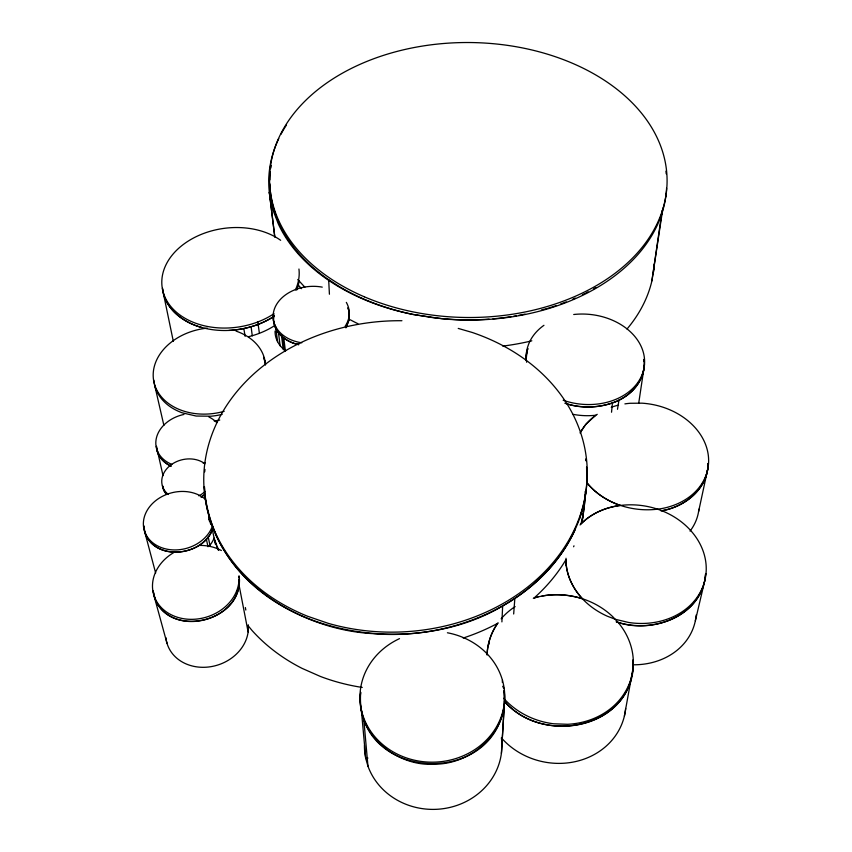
<?xml version="1.0" encoding="UTF-8"?>
<svg xmlns="http://www.w3.org/2000/svg" width="852" height="852" viewBox="0 0 852 852"><rect width="100%" height="100%" fill="white"/><g stroke="black" fill="none" stroke-linecap="round" stroke-linejoin="round"><path stroke-width="1.28" d="M143.999 526.429C146.949 561.319 201.828 558.752 212.382 529.774L215.364 544.172M586.74 483.808L586.602 467.215M586.591 467.173L586.964 472.338C587.262 487.983 584.706 503.596 579.658 518.399L579.626 518.485C549.636 600.255 455.575 640.917 372.888 633.632C293.514 629.372 207.579 572.022 204.395 486.588L204.789 492.52M228.858 330.438C244.684 329.596 260.808 325.102 274.195 316.23C259.977 325.496 243.044 330.139 226.142 330.512A68.884 49.831 -7.9 0 1 202.425 327.669C183.67 322.908 164.755 308.988 162.508 288.508M566.037 558.252C565.44 573.3 572.331 587.869 582.427 598.754C569.456 594.558 555.451 593.556 542.021 596.017M501.903 621.896L502.659 605.964C533.554 588.444 560.243 562.373 575.1 529.816M502.318 682.367L502.435 680.216M501.892 745.575L504.331 704.284L504.001 691.228M526.142 359.352L526.589 351.855M501.391 753.392L504.331 704.284C493.979 789.666 353.846 780.347 360.684 692.346C355.071 733.252 395.935 767.109 434.967 764.18C472.998 764.169 510.092 729.823 504.022 690.376M513.671 613.994L514.842 598.487M698.576 511.637L707.586 469.793L708.129 463.52L707.586 466.065M708.129 463.52C707.937 488.452 685.104 506.876 661.983 510.742M165.916 637.658A41.876 35.496 -17.7 0 0 206.408 667.201A41.876 35.496 -17.7 0 0 248.134 631.982L248.273 624.772M611.534 412.23L612.428 402.964C630.533 397.096 647.062 379.513 643.793 359.395L644.123 361.344M153.222 591.235C160.538 639.682 241.574 625.198 239.391 579.094C240.711 618.722 179.708 637.488 157.886 604.75M204.693 471.87L204.97 469.463M582.704 519.081L585.729 493.031M586.645 474.969L586.964 472.338M702.719 587.837C690.024 621.172 647.765 632.482 616.134 621.768C651.94 634.964 703.081 615.645 705.648 573.545M704.732 580.766L705.637 573.63M627.019 329.021A188.335 136.214 0.5 0 0 651.908 280.862L662.111 210.817M651.908 280.862L662.909 208.069M665.806 196.492L666.189 193.915M638.712 403.23L644.485 364.635M617.487 409.301L618.967 400.206M624.388 716.095L632.685 670.258L632.898 662.366A73.283 64.454 10.8 0 0 632.759 660.076M644.123 367.074C639.202 402.506 594.43 413.848 564.823 403.209M633.292 660.215C636.231 727.086 543.214 747.279 504.405 701.217C538.57 741.421 617.625 732.677 631.375 678.064M526.93 351.663L526.121 360.311L526.44 354.294L527.835 348.468L527.164 350.79M695.349 620.778L705.254 578.529M707.586 469.793C703.848 492.275 682.441 507.547 660.95 510.838M488.697 644.794L489.325 642.376M579.658 518.399L583.087 506.993M573.609 546.76L573.992 545.812M212.382 529.774C201.86 555.962 156.278 561.756 145.106 533.373M580.159 433.125C583.908 425.425 590.095 418.982 597.241 414.328M345.912 327.86L349.16 319.308L348.894 310.884L349.022 320.043L346.263 327.221M580.393 432.411L585.825 424.349L595.729 415.243A58.809 44.975 5.8 0 1 573.215 414.37M498.154 622.812C491.199 632.046 487.525 643.516 487.067 655.028C487.344 643.718 491.114 632.589 497.611 623.355A188.931 154.649 -2.9 0 1 463.179 638.042M580.063 524.96C590.468 513.756 605.261 507.355 620.277 505.406C607.338 500.976 595.314 493.319 586.719 482.583M328.67 279.658L329.415 294.228M502.659 605.964C400.259 667.02 224.129 628.584 205.13 495.896M533.32 598.253C549.455 593.152 567.166 593.844 583.205 599.009A73.442 64.528 10.8 0 1 612.737 616.678L618.499 622.865A73.442 64.528 10.8 0 1 627.264 688.224A73.442 64.528 10.8 0 1 567.57 724.296L553.672 723.785A73.442 64.528 10.8 0 1 503.67 698.278M612.428 402.964C597.955 407.788 582.001 408.3 567.347 403.954M538.091 596.847L534.215 597.88A188.931 154.649 -2.9 0 0 565.898 559.743C565.941 575.835 573.992 591.096 585.612 601.938A70.673 58.767 12.4 0 0 607.146 616.134L615.442 619.329L628.467 622.439A70.673 58.767 12.4 0 0 704.008 583.364A70.673 58.767 12.4 0 0 663.229 511.306C636.519 500.092 602.183 502.872 580.968 523.852A188.931 154.649 -2.9 0 0 585.175 491.508M541.371 310L546.398 308.69M367.936 758.078L365.764 758.546L367.947 766.14A68.735 63.463 -1.2 0 0 448.365 807.781A68.735 63.463 -1.2 0 0 501.359 737.8M201.817 327.498C183.478 322.716 164.596 308.722 162.498 288.402M239.114 585.399L248.134 631.982M298.839 344.666C285.1 342.28 270.766 329.99 273.833 314.846L273.471 320.341L274.994 326.923M298.53 344.602C289.446 342.525 280.478 337.445 275.963 329.021M458.227 328.414L472.125 332.429A191.849 155.618 -2.8 0 1 573.279 531.85A191.849 155.618 -2.8 0 1 328.308 623.366L307.465 616.209A191.849 155.618 -2.8 0 1 209.965 440.228A191.849 155.618 -2.8 0 1 401.931 320.725M297.763 279.499L304.856 287.188M297.955 284.77L301.555 288.679M586.794 482.541C604.505 504.512 635.134 513.426 662.398 508.442A66.957 52.973 9.8 0 0 707.831 452.369A66.957 52.973 9.8 0 0 642.046 403.177L630.107 403.284A66.957 52.973 9.8 0 0 624.899 403.891M248.347 626.018L252.139 630.597A181.934 152.135 -3 0 0 302.172 668.415L320.384 676.445A181.934 152.135 -3 0 0 362.238 687.436M347.85 307.668L348.585 309.777L348.202 308.509M263.598 357.329L264.28 359.182M153.211 591.086L155.224 599.542M263.737 357.616L265.249 363.08M210.763 524.512L209.294 518.943M264.535 360.066L265.536 364.592M156.843 449.781C158.451 457.258 164.34 463.232 171.241 466.204C163.254 462.838 156.64 455.192 156.417 446.267L163.02 475.65M154.297 596.858L166.971 643.164M155.65 573.013L144.467 530.945L143.977 525.95M503.159 686.148L503.649 688.075M154.787 385.732L163.882 425.382M206.344 539.092L207.994 546.728M503.127 686.201L503.564 688.224M208.197 536.898L210.071 545.866M163.541 294.11L173.329 341.407M209.645 520.987L208.783 516.727M209.049 518.975L209.581 521.562M236.728 590.692L237.175 592.939M245.344 607.529L245.823 610.043M243.821 328.584L245.142 336.348M257.794 321.96L259.402 333.302M275.643 326.561L277.592 341.695M251.106 326.774L252.267 335.837M278.508 332.898L280.148 345.859M282.406 335.816L284.185 350.097M281.458 335.262L283.247 349.533M283.78 337.988L285.388 350.928M274.77 236.718L269.307 192.126L274.802 237.026M361.333 709.705L365.764 758.546A68.735 63.463 -1.2 0 1 364.443 745.5M363.825 719.738L367.947 766.14M565.707 562.554L565.898 565.046M275.207 325.24A68.437 49.757 -7.9 0 1 248.656 336.668M285.633 350.843A37.733 28.318 -5.5 0 1 275.068 331.077M696.169 615.016A67.979 57.638 13.4 0 1 632.983 664.784M222.18 414.338A56.434 42.696 -10 0 1 211.03 416.213L196.152 416.042L182.264 412.826A56.434 42.696 -10 0 1 153.839 380.205M698.906 509.176A64.518 52.174 10.5 0 1 690.045 531.105M625.666 708.459A70.524 63.069 12.1 0 1 576.964 761.241A70.524 63.069 12.1 0 1 502.147 738.695M209.155 546.238A35.369 28.617 -15.1 0 0 214.108 538.123A188.931 154.649 -2.9 0 0 218.804 550.168M238.933 576.08A43.814 36.338 -16.2 0 1 205.492 617.38A43.814 36.338 -16.2 0 1 155.618 599.574A43.814 36.338 -16.2 0 1 173.51 552.724M199.485 545.408A43.814 36.338 -16.2 0 1 221.382 550.53M212.51 525.854A35.709 28.744 -14.9 0 1 162.636 548.038A35.709 28.744 -14.9 0 1 150.687 505.449A35.709 28.744 -14.9 0 1 204.97 498.963M204.959 462.498A33.867 26.359 -12.2 0 1 203.234 463.307M171.848 464.372A33.867 26.359 -12.2 0 1 156.438 437.832A33.867 26.359 -12.2 0 1 183.989 414.434M208.91 416.99A33.867 26.359 -12.2 0 1 216.823 422.645M236.025 331.108A56.541 42.717 -10 0 1 265.473 364.944M224.172 411.303A56.541 42.717 -10 0 1 153.839 381.611A56.541 42.717 -10 0 1 207.185 328.127M299.116 280.798A68.884 49.831 -7.9 0 1 296.666 290.127M298.945 269.019A69.012 49.853 -7.8 0 1 295.41 289.946M274.035 313.685A69.012 49.853 -7.8 0 1 178.324 313.781A69.012 49.853 -7.8 0 1 184.66 243.491A69.012 49.853 -7.8 0 1 280.649 240.296M346.327 302.375A38.159 28.404 -5.4 0 1 345.177 326.241M301.778 342.802A38.159 28.404 -5.4 0 1 274.504 308.722A38.159 28.404 -5.4 0 1 322.258 287.135M666.583 188.303A198.42 137.46 0.4 0 1 448.482 319.298L434.105 317.871L412.943 314.388A198.42 137.46 0.4 0 1 337.85 285.654L327.477 278.881A198.42 137.46 0.4 0 1 269.892 183.883M269.892 179.9A198.42 137.46 0.4 0 1 270.382 171.976M270.872 168.025A198.42 137.46 0.4 0 1 271.287 165.416M665.923 171.177A198.42 137.46 0.4 0 1 666.221 173.829M219.763 420.068A56.211 42.643 -10.1 0 1 214.203 420.963M583.354 513.447A188.548 154.51 -2.9 0 1 581.735 521.914M218.24 550.041A188.548 154.51 -2.9 0 1 216.781 546.441M216.323 545.237A188.548 154.51 -2.9 0 1 214.597 540.381M531.818 340.832A194.597 137.065 0.5 0 1 502.776 346.093M357.872 323.685A194.597 137.065 0.5 0 1 350.129 319.713M595.846 287.529A198.399 137.428 0.4 0 1 593.674 288.785M588.114 291.842A198.399 137.428 0.4 0 1 585.846 293.024M584.696 293.599A198.399 137.428 0.4 0 1 582.395 294.749M575.313 298.072A198.399 137.428 0.4 0 1 572.906 299.127M566.229 301.896A198.399 137.428 0.4 0 1 560.541 304.058M555.909 305.698A198.399 137.428 0.4 0 1 547.655 308.36M525.013 314.132A198.399 137.428 0.4 0 1 518.719 315.357M516.184 315.815A198.399 137.428 0.4 0 1 513.639 316.241M511.093 316.646A198.399 137.428 0.4 0 1 493.02 318.818M489.112 319.127A198.399 137.428 0.4 0 1 456.352 319.649L441.986 318.691L413.752 314.622A198.399 137.428 0.4 0 1 278.284 223.863L273.098 210.369A198.399 137.428 0.4 0 1 278.774 138.61M280.926 134.339A198.399 137.428 0.4 0 1 286.485 124.978M573.716 314.505A59.31 45.092 5.7 0 1 644.346 365.998A59.31 45.092 5.7 0 1 563.161 400.238M526.653 362.249A59.31 45.092 5.7 0 1 543.949 325.304M611.246 407.277A66.957 52.973 9.8 0 1 618.552 405.115M501.146 618.808A73.442 64.528 10.8 0 1 515.13 606.603M447.406 632.77A72.388 65.391 -1.1 0 1 495.64 728.279A72.388 65.391 -1.1 0 1 380.258 742.38A72.388 65.391 -1.1 0 1 399.513 638.627M204.917 491.583A25.272 20.011 -13.3 0 1 198.889 495.864M168.398 494.511A25.272 20.011 -13.3 0 1 169.676 465.906A25.272 20.011 -13.3 0 1 204.949 463.786M654.357 263.939A188.335 136.214 0.5 0 1 653.58 271.884M565.696 562.821L565.717 563.534L565.696 562.821M205.044 494.224L201.221 497.11L205.044 494.224M166.332 494.298L163.765 490.347L162.466 485.683L163.722 490.273L166.332 494.298M586.133 460.794L585.867 459.143L586.133 460.794M239.274 577.454L239.093 576.293L239.274 577.454M364.337 296.805A198.761 137.491 0.4 0 0 667.009 184.554A198.761 137.491 0.4 0 0 373.623 58.788A198.761 137.491 0.4 0 0 364.337 296.805"/></g></svg>
